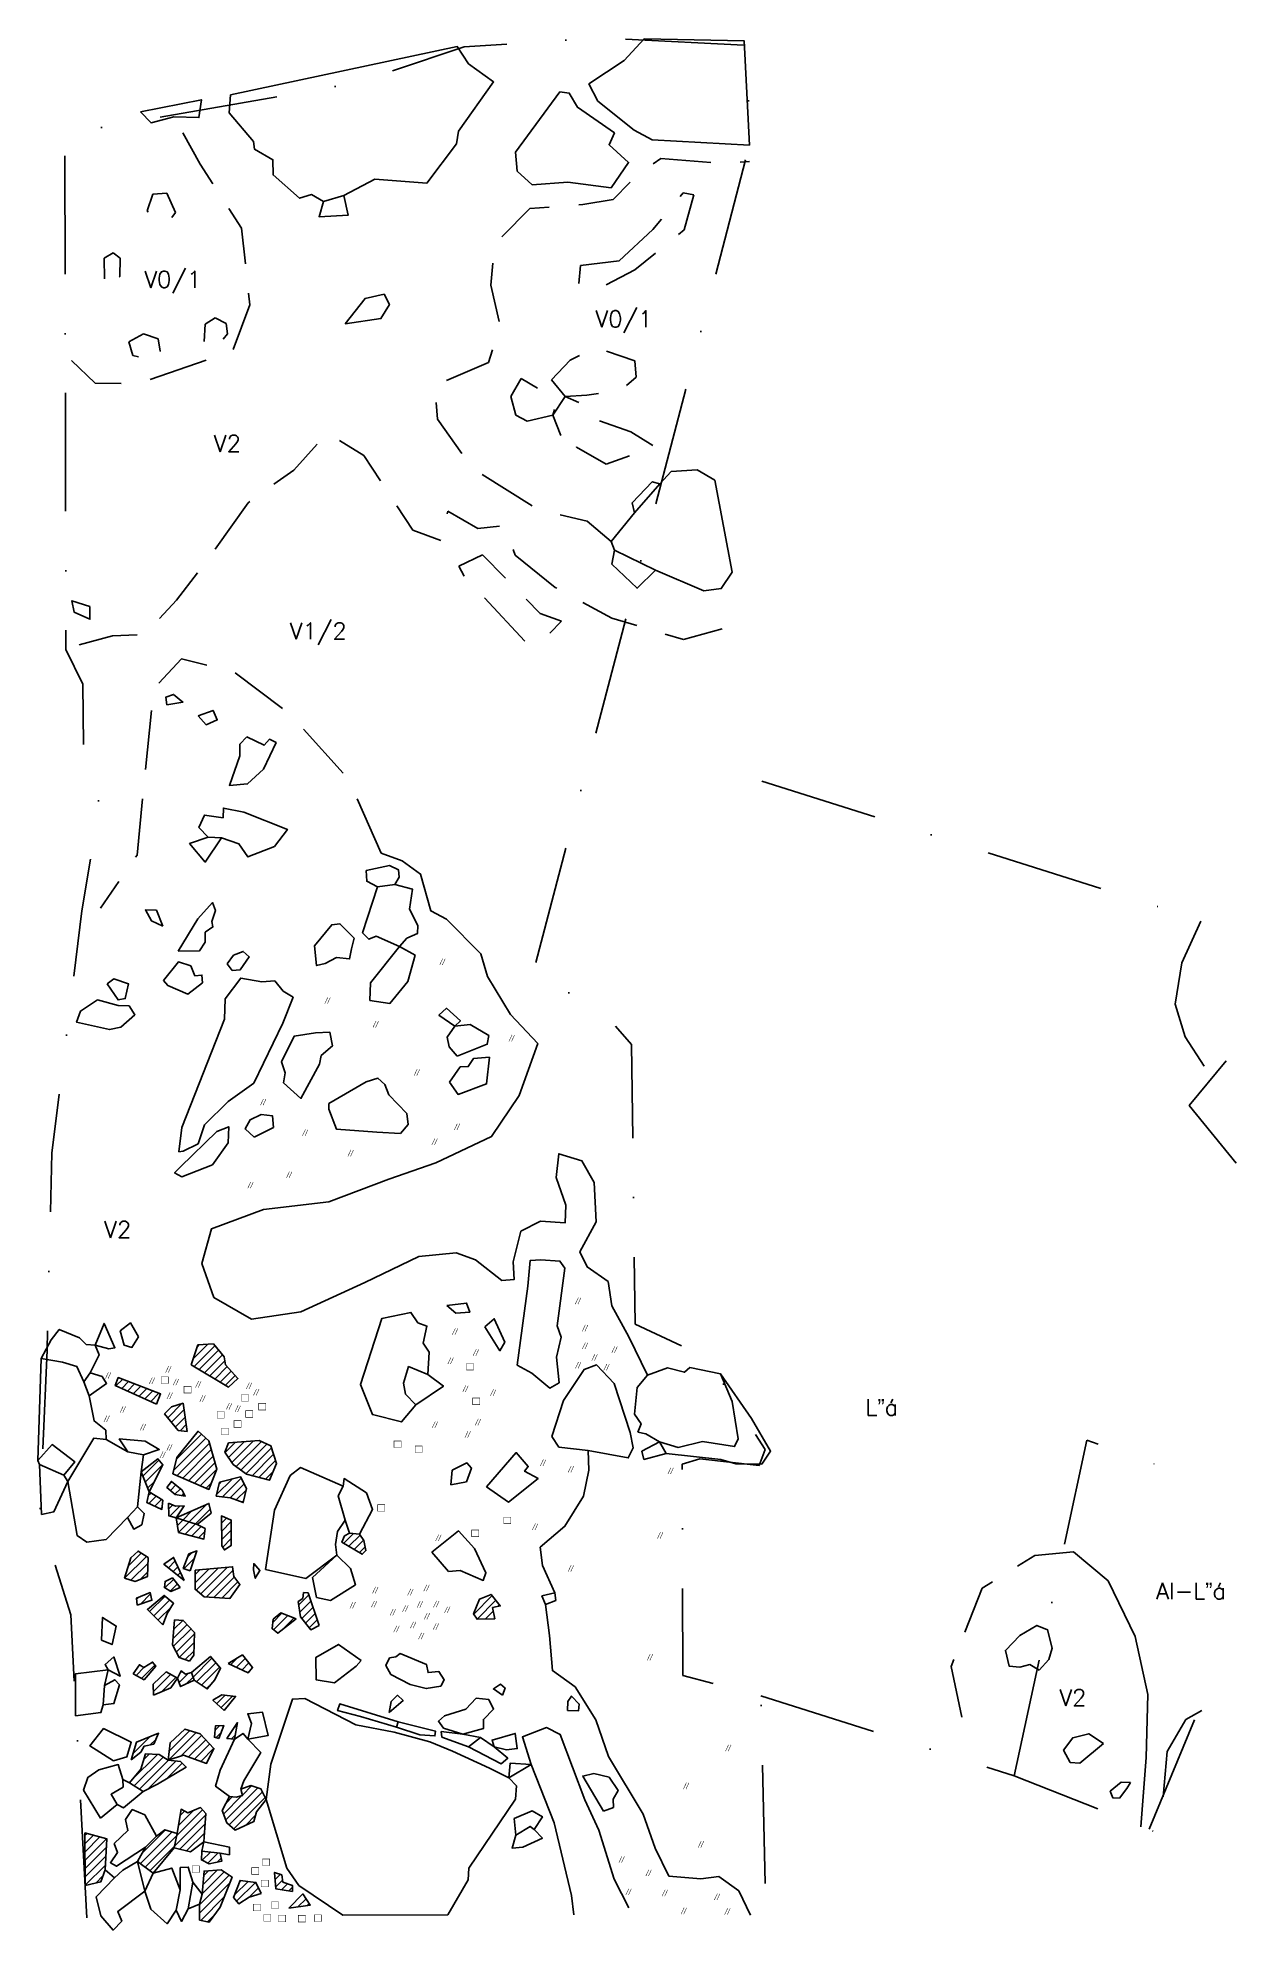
# Model space of a CAD drawing. Header units: metres. Extents: x 384 to 637, y -1903 to -1503.
import ezdxf

# ---------------------------------------------------------------- set-up
doc = ezdxf.new("R2010")
doc.units = ezdxf.units.M
doc.header["$LTSCALE"] = 25
doc.header["$MEASUREMENT"] = 0
doc.linetypes.add('GESTRICHELT', pattern=[0.75, 0.5, -0.25])
doc.linetypes.add('STRICHPUNKTX2', pattern=[2, 1, -0.5, 0, -0.5])
doc.layers.get('0').update_dxf_attribs({"linetype": 'CONTINUOUS'})
for name, color, linetype in [('BEFUND', 1, 'CONTINUOUS'), ('BEFUND_UNSICHER', 1, 'GESTRICHELT'), ('BEFUNDSCHRAFF', 1, 'CONTINUOUS'), ('FEUER', 1, 'CONTINUOUS'), ('GRABUNGSGRENZE', 3, 'STRICHPUNKTX2'), ('STEINE', 4, 'CONTINUOUS')]:
    doc.layers.add(name, color=color, linetype=linetype)
doc.styles.get("Standard").update_dxf_attribs({"font": 'txt.shx'})

# ---------------------------------------------------------------- blocks, each defined once
blk = doc.blocks.new('*X4')
at = {"color": 0}
for p, q in [((416.84, -1782.26), (419.95, -1779.16)), ((417.04, -1783.83), (421.42, -1779.45)), ((417.75, -1779.59), (418.06, -1779.28)), ((418.14, -1784.5), (422.23, -1780.4)), ((419.25, -1785.16), (423.05, -1781.36)), ((420.35, -1785.82), (423.55, -1782.62)), ((400.55, -1787.95), (401.94, -1786.56)), ((401.77, -1788.49), (403.22, -1787.05)), ((421.45, -1786.49), (424.06, -1783.88)), ((422.56, -1787.15), (424.9, -1784.81)), ((423.66, -1787.81), (425.75, -1785.73)), ((402.99, -1789.04), (404.49, -1787.54)), ((404.21, -1789.59), (405.77, -1788.03)), ((405.43, -1790.13), (407.05, -1788.52)), ((406.65, -1790.68), (408.33, -1789.01)), ((407.88, -1791.23), (409.6, -1789.5)), ((409.1, -1791.77), (409.14, -1791.73)), ((411.5, -1794.67), (414.49, -1791.69)), ((412.3, -1795.64), (414.91, -1793.03)), ((413.09, -1796.62), (415.13, -1794.58)), ((412.72, -1805.83), (419.54, -1799.01)), ((413.27, -1803.51), (418.61, -1798.17)), ((414.07, -1797.41), (415.35, -1796.13)), ((413.44, -1806.87), (420.28, -1800.04)), ((414.67, -1807.41), (420.67, -1801.41)), ((415.9, -1807.96), (421.07, -1802.78)), ((423.6, -1802.01), (425.78, -1799.84)), ((424.31, -1803.07), (427.69, -1799.7)), ((425.02, -1804.13), (429.59, -1799.56)), ((425.92, -1805), (431.25, -1799.67)), ((426.94, -1805.75), (432.47, -1800.22)), ((427.95, -1806.5), (433.41, -1801.05)), ((429.31, -1806.92), (433.83, -1802.39)), ((406.24, -1807), (409.61, -1803.63)), ((406.74, -1808.27), (410.44, -1804.57)), ((417.12, -1808.5), (421.47, -1804.15)), ((418.35, -1809.04), (421.87, -1805.52)), ((430.71, -1807.28), (434.26, -1803.74)), ((432.12, -1807.64), (433.76, -1806)), ((407.23, -1809.55), (408.67, -1808.11)), ((407.36, -1811.19), (407.97, -1810.58)), ((412.05, -1810.03), (413.2, -1808.88)), ((413, -1810.85), (414.17, -1809.68)), ((414.5, -1811.12), (414.91, -1810.71)), ((419.58, -1809.58), (420.72, -1808.44)), ((421.77, -1810.92), (425.06, -1807.63)), ((422.38, -1808.54), (422.69, -1808.24)), ((423.05, -1811.41), (427.01, -1807.45)), ((424.64, -1811.59), (427.6, -1808.62)), ((425.94, -1812.05), (428.02, -1809.98)), ((407.51, -1812.8), (409.06, -1811.25)), ((408.73, -1813.35), (410.16, -1811.92)), ((409.95, -1813.9), (410.29, -1813.56)), ((411.69, -1813.93), (412.51, -1813.11)), ((411.93, -1815.46), (414.08, -1813.3)), ((414.64, -1816.28), (416.52, -1814.4)), ((415.99, -1816.7), (419.7, -1812.99)), ((417.34, -1817.11), (420.44, -1814.02)), ((427.23, -1812.53), (427.52, -1812.24)), ((413.25, -1815.9), (413.29, -1815.87)), ((413.29, -1815.87), (413.34, -1815.81)), ((413.51, -1817.41), (414.64, -1816.28)), ((413.78, -1818.91), (415.99, -1816.7)), ((415.18, -1819.28), (417.34, -1817.11)), ((416.58, -1819.65), (418.56, -1817.67)), ((417.97, -1820.02), (419.29, -1818.7)), ((422.84, -1816.92), (423.89, -1815.87)), ((422.87, -1818.65), (424.9, -1816.63)), ((422.91, -1820.39), (424.89, -1818.41)), ((423.08, -1821.99), (424.88, -1820.19)), ((448.64, -1821.18), (450.69, -1819.13)), ((449.75, -1821.83), (452.12, -1819.47)), ((450.86, -1822.49), (452.82, -1820.53)), ((451.97, -1823.15), (453.16, -1821.96)), ((402.33, -1828.59), (406.96, -1823.96)), ((403.15, -1826.01), (405.88, -1823.27)), ((403.69, -1829), (407.32, -1825.37)), ((411.61, -1826.38), (413.05, -1824.94)), ((412.6, -1827.16), (413.61, -1826.15)), ((414.96, -1826.56), (417.09, -1824.44)), ((415.72, -1824.04), (416.54, -1823.22)), ((417.26, -1829.57), (420.21, -1826.62)), ((417.28, -1827.78), (418.26, -1826.8)), ((417.48, -1831.11), (422.16, -1826.44)), ((418.43, -1831.93), (424.11, -1826.26)), ((419.57, -1832.56), (425.27, -1826.87)), ((405.63, -1828.83), (407.25, -1827.21)), ((410.89, -1830.64), (412.7, -1828.83)), ((412.01, -1831.29), (413.49, -1829.81)), ((413.58, -1827.95), (414.17, -1827.36)), ((414.57, -1828.73), (414.73, -1828.56)), ((421.23, -1832.67), (425.53, -1828.37)), ((422.9, -1832.77), (426.3, -1829.37)), ((404.9, -1833.09), (405.38, -1832.61)), ((405.71, -1834.06), (407.85, -1831.91)), ((407.66, -1835.64), (410.93, -1832.36)), ((408.54, -1836.52), (411.89, -1833.17)), ((409.43, -1837.4), (412.32, -1834.52)), ((424.56, -1832.88), (424.66, -1832.78)), ((439.11, -1834.24), (441.26, -1832.08)), ((439.36, -1835.76), (441.71, -1833.41)), ((439.8, -1837.09), (442.15, -1834.73)), ((476.1, -1836.14), (479.98, -1832.26)), ((476.8, -1837.21), (480.76, -1833.25)), ((477.23, -1833.24), (477.55, -1832.93)), ((481.24, -1834.54), (481.54, -1834.23)), ((410.32, -1838.28), (410.6, -1838)), ((412.61, -1841.29), (415.56, -1838.34)), ((412.77, -1839.36), (414.66, -1837.48)), ((412.93, -1837.43), (412.98, -1837.39)), ((433.64, -1837.94), (435.61, -1835.97)), ((433.85, -1839.5), (436.87, -1836.48)), ((435.62, -1839.5), (438.13, -1836.99)), ((440.58, -1838.08), (442.6, -1836.05)), ((441.35, -1839.07), (443.04, -1837.38)), ((478.58, -1837.19), (480.24, -1835.53)), ((480.4, -1837.14), (480.56, -1836.98)), ((412.66, -1843.01), (416.41, -1839.26)), ((413.27, -1844.17), (417.11, -1840.33)), ((413.88, -1845.33), (417.06, -1842.15)), ((405.94, -1849.73), (408.75, -1846.92)), ((415.19, -1845.78), (417, -1843.97)), ((416.83, -1849.45), (420.8, -1845.47)), ((417.58, -1850.47), (421.62, -1846.42)), ((424.73, -1846.85), (426.05, -1845.53)), ((425.93, -1847.42), (427.84, -1845.51)), ((427.13, -1847.99), (428.63, -1846.48)), ((404.8, -1849.11), (406.52, -1847.38)), ((408.42, -1852.55), (412.07, -1848.9)), ((410.2, -1852.54), (413.21, -1849.53)), ((413.87, -1850.64), (415.85, -1848.66)), ((414.01, -1848.73), (414.45, -1848.29)), ((415.36, -1850.92), (416.83, -1849.45)), ((418.64, -1851.18), (422.44, -1847.37)), ((419.7, -1851.88), (420.9, -1850.68)), ((428.33, -1848.55), (429.17, -1847.72)), ((421.79, -1855.09), (423.6, -1853.28)), ((422.71, -1855.94), (425.18, -1853.47)), ((404.18, -1865.64), (407.77, -1862.04)), ((407.8, -1863.78), (408.95, -1862.63)), ((411.66, -1866.99), (417.47, -1861.18)), ((411.79, -1865.1), (416.12, -1860.77)), ((414.3, -1866.12), (418.64, -1861.78)), ((415.87, -1866.32), (419.5, -1862.69)), ((421.46, -1860.73), (422.48, -1859.71)), ((421.7, -1862.26), (422.71, -1861.25)), ((424.96, -1862.53), (425.72, -1861.77)), ((425.38, -1860.34), (426.13, -1859.59)), ((403.84, -1871.27), (409.29, -1865.82)), ((404.42, -1872.47), (410.52, -1866.36)), ((405.5, -1873.15), (411.63, -1867.02)), ((406.38, -1866.96), (407.64, -1865.71)), ((417.16, -1866.79), (420.35, -1863.6)), ((418.46, -1867.27), (421.21, -1864.51)), ((407.25, -1873.17), (413.21, -1867.21)), ((411.16, -1871.03), (414.53, -1867.66)), ((423.24, -1878.4), (427.13, -1874.5)), ((423.74, -1879.66), (430.52, -1872.88)), ((423.8, -1876.07), (425.12, -1874.74)), ((424.46, -1880.7), (431.46, -1873.71)), ((425.41, -1881.53), (432.05, -1874.89)), ((427.25, -1874.38), (429.19, -1872.44)), ((412.91, -1885.18), (419.52, -1878.57)), ((413.35, -1882.98), (418.83, -1877.5)), ((413.72, -1880.84), (416.89, -1877.67)), ((414.08, -1878.72), (415.02, -1877.78)), ((427.94, -1880.77), (430.03, -1878.67)), ((394, -1882.88), (394.4, -1882.49)), ((394.01, -1884.64), (395.78, -1882.87)), ((405.7, -1888.86), (412.39, -1882.17)), ((406.02, -1886.77), (411.02, -1881.77)), ((406.7, -1889.63), (413.35, -1882.98)), ((414.03, -1885.84), (419.36, -1880.5)), ((415.44, -1886.19), (419.22, -1882.41)), ((394.03, -1886.39), (397.17, -1883.25)), ((394.04, -1888.15), (398.56, -1883.62)), ((394.05, -1889.91), (398.53, -1885.43)), ((407.71, -1890.39), (412.91, -1885.18)), ((418.64, -1886.53), (418.89, -1886.27)), ((418.77, -1888.16), (420.48, -1886.46)), ((419.95, -1888.75), (422.07, -1886.64)), ((394.06, -1891.66), (398.41, -1887.31)), ((394.07, -1893.42), (398.3, -1889.19)), ((418.72, -1895.29), (423.4, -1890.61)), ((418.9, -1893.34), (422.02, -1890.22)), ((419.08, -1891.39), (420.08, -1890.39)), ((421.91, -1888.56), (422.75, -1887.72)), ((396.28, -1892.98), (397.8, -1891.45)), ((418.21, -1897.56), (424.46, -1891.32)), ((418.22, -1899.33), (424.58, -1892.96)), ((425.61, -1895.47), (428.44, -1892.64)), ((426.03, -1896.81), (430.02, -1892.83)), ((426.68, -1892.63), (426.86, -1892.45)), ((428.68, -1895.94), (430.64, -1893.98)), ((434.14, -1892.24), (435.24, -1891.14)), ((434.27, -1893.88), (435.75, -1892.4)), ((435.52, -1894.4), (436.79, -1893.12)), ((437.05, -1894.64), (437.8, -1893.88)), ((418.45, -1900.86), (423.42, -1895.89)), ((438.95, -1898.04), (440.69, -1896.3)), ((441.03, -1897.73), (441.39, -1897.36)), ((419.89, -1901.19), (421.3, -1899.78))]:
    blk.add_line(p, q, dxfattribs=at)
blk = doc.blocks.new('RL')
at = {"layer": 'FEUER', "const_width": 0.1}
blk.add_lwpolyline([(0, -1.4), (0, 0), (1.5, 0), (1.5, -1.4), (0, -1.4)], dxfattribs=at)
blk = doc.blocks.new('HK')
at = {"layer": 'FEUER', "const_width": 0.1}
for points in [[(-0.66, -1.37), (0, 0)], [(0.52, -0.03), (-0.1, -1.37)]]:
    blk.add_lwpolyline(points, dxfattribs=at)

msp = doc.modelspace()

# ---------------------------------------------------------------- linework, layer by layer
at = {"layer": 'BEFUND'}
for points in [[(512.8, -1785.7), (508.87, -1777.61), (505.24, -1771), (504.51, -1765.91), (500.03, -1762.82), (498.54, -1759.61), (501.99, -1753.29), (501.56, -1745), (498.96, -1740.42), (494.07, -1738.91), (493.52, -1743.95), (495.52, -1749.75), (495.42, -1753.46), (490.23, -1753.12), (486.06, -1755.26), (484.45, -1761.73), (484.61, -1765.5), (482.01, -1765.66), (476.45, -1761.29), (472.38, -1759.83), (464.54, -1760.61), (453.1, -1766.13), (439.57, -1772.32), (429.19, -1773.82), (421.19, -1769.26), (418.67, -1762.08), (420.69, -1754.75), (431.73, -1750.7), (445.52, -1749.09), (458.14, -1744.28), (468.11, -1740.8), (479.86, -1735.27), (485.69, -1726.61), (489.64, -1715.6), (483.87, -1709.5), (479.02, -1701.42), (477.63, -1696.69), (470.34, -1689.32), (467.07, -1687.6), (464.87, -1679.82), (460.99, -1676.98), (456.56, -1675.36)], [(630.4, -1720.38), (626.32, -1714.23), (624.27, -1707.31), (625.62, -1698.55), (629.67, -1689.73)], [(516.76, -1802.23), (528.27, -1803.48), (531.43, -1804.44), (536.92, -1804.48), (538.8, -1801.73), (534.76, -1794.81), (528.23, -1785.41)], [(493.2, -1831.66), (490.6, -1825.86), (490.13, -1822.05), (495.36, -1817.6), (499.32, -1811.23), (500.43, -1805.73), (500.26, -1801.56)], [(617.02, -1881.07), (618.11, -1866.46), (618.48, -1853.12), (615.81, -1840.91), (610.08, -1829.16), (602.79, -1823.02)], [(534.54, -1899.78), (532.08, -1894.65), (527.85, -1891.6), (524.04, -1892.12), (517.31, -1891.52), (514.45, -1885.62), (511.89, -1878.4), (504.58, -1866.25), (501.87, -1858.47), (497.52, -1851.55), (492.73, -1848.1), (492.1, -1840.67), (491.28, -1834.16)], [(621.74, -1874.75), (622.53, -1865.17), (626.49, -1858.45), (629.84, -1856.5)]]:
    msp.add_lwpolyline(points, dxfattribs=at)
at = {"layer": 'BEFUND_UNSICHER', "flags": 128}
for points in [[(391.12, -1571.3), (396.12, -1576.12), (405.38, -1576.15), (425.17, -1569.29), (428.81, -1559.55), (427.05, -1543.37), (418.36, -1529.85), (412.79, -1519.83)], [(505.13, -1609.53), (500.08, -1605.26), (489.64, -1602.79), (475.88, -1594.17), (468.42, -1583.7), (467.9, -1576.57), (479.24, -1571.76), (481.66, -1563.81), (479.71, -1555.42), (480.5, -1546.71), (487.92, -1539.21), (499.17, -1538.37), (505.58, -1537.29), (510.56, -1532.19), (515.64, -1528.66), (528.01, -1529.6), (534.33, -1529.28)], [(407.13, -1539.7), (408.3, -1536.18), (411.3, -1535.92), (413.09, -1540.04), (412.13, -1541.32), (408.92, -1542.04), (407.13, -1539.7)], [(506.83, -1550.22), (513.94, -1543.63), (520.34, -1535.88), (522.58, -1536.28), (520.56, -1543.72), (510.14, -1552.14), (503.33, -1555.72), (498.24, -1555.33), (498.64, -1551.25), (506.83, -1550.22)], [(398.1, -1554.07), (398.04, -1549.65), (399.97, -1548.57), (401.4, -1549.69), (401.36, -1553.56), (399.68, -1554.83), (398.1, -1554.07)], [(419.16, -1567.31), (419.35, -1563.65), (421.49, -1562.27), (423.83, -1563.49), (424.09, -1565.67), (422.62, -1567.61), (419.16, -1567.31)], [(404.1, -1570.25), (403.27, -1567.35), (406.33, -1565.66), (409.43, -1566.72), (409.85, -1569.32), (409.34, -1571.46), (404.1, -1570.25)], [(495.44, -1578.9), (492.53, -1575.4), (496.44, -1571.21), (501.83, -1568.55), (510.14, -1571.39), (510.4, -1574.85), (507.4, -1577.45), (500.02, -1578.64), (495.44, -1578.9)], [(484.96, -1582.85), (483.94, -1578.93), (486.12, -1575.11), (491.72, -1578.45), (493.41, -1580.69), (492.8, -1582.88), (487.36, -1584.11), (484.96, -1582.85)], [(494.49, -1587.15), (492.8, -1582.88), (495.44, -1578.9), (500.38, -1581.08), (501.61, -1583.67), (509.25, -1586.36), (514.4, -1589.55), (509.82, -1591.14), (504.08, -1593.19), (497.81, -1589.59), (494.49, -1587.15)], [(392.78, -1631.36), (399.8, -1629.46), (406.57, -1629.24), (413.32, -1621.95), (420.68, -1612.31), (428.45, -1601.35), (438.1, -1594.46), (445.16, -1586.6), (452.91, -1591.37), (463.23, -1607.18), (469.5, -1609.5), (470.6, -1603.14), (476.97, -1606.79), (482.32, -1606.22), (484.88, -1612.42), (493.29, -1619.23), (505.27, -1625.72), (520.4, -1630.26), (531.39, -1627.24)], [(472.97, -1614.79), (477.95, -1612.34), (490.15, -1624.73), (494.63, -1626.35), (490.57, -1630.64), (487.26, -1631), (474.09, -1616.88), (472.97, -1614.79)], [(456.56, -1675.36), (449.6, -1659.74), (437.1, -1645.82), (425.52, -1637.14), (414.37, -1634.37), (408.48, -1640.64), (404.99, -1675.83), (397.28, -1687.04)], [(602.79, -1823.02), (594.59, -1823.8), (583.51, -1830.7), (576.93, -1847.2), (580.22, -1862.72)]]:
    msp.add_lwpolyline(points, dxfattribs=at)
at = {"layer": 'GRABUNGSGRENZE', "flags": 128}
for points in [[(394.39, -1900.35), (390.99, -1836.32), (384.48, -1815.71), (385.98, -1780.43), (387.01, -1738.79), (393.36, -1687.56), (397.08, -1664.9), (393.7, -1657.53), (393.56, -1639.71), (389.98, -1632.34), (389.74, -1523.4), (451.36, -1512.62), (474.1, -1505.03), (503.37, -1503.14), (533.91, -1504.7), (534.37, -1525.67), (488.18, -1702.57), (501.17, -1706.36), (509.44, -1715.81), (510.18, -1774.91), (525.22, -1781.9), (537.63, -1801.37), (536.36, -1804.74), (523.84, -1803.39), (520.12, -1804.47), (520.27, -1849.16), (536.73, -1853.4), (537.8, -1899.47)], [(590.27, -1870.34), (605.59, -1799.39), (629.63, -1807.89)], [(536.73, -1853.4), (590.27, -1870.34), (618.75, -1881.63), (630.47, -1886.89)]]:
    msp.add_lwpolyline(points, dxfattribs=at)
at = {"layer": 'GRABUNGSGRENZE'}
for points in [[(536.96, -1660.16), (630.34, -1689.78)], [(634.98, -1719.25), (627.22, -1728.73), (637.12, -1740.88)], [(618.75, -1881.63), (629.48, -1855.69)]]:
    msp.add_lwpolyline(points, dxfattribs=at)
at = {"layer": 'STEINE'}
for points in [[(424.74, -1515.17), (424.45, -1518.99), (429.6, -1525.04), (429.81, -1526.67), (433.68, -1528.9), (433.74, -1532.1), (439.3, -1537.03), (441.84, -1536.26), (444.39, -1537.73), (448.67, -1536.45), (455.22, -1532.97), (466.22, -1533.81), (472.47, -1525.55), (472.87, -1522.85), (480.28, -1512.45), (474.97, -1508.6), (472.62, -1504.99), (424.74, -1515.17)], [(534.37, -1525.82), (513.8, -1524.65), (509.98, -1522.62), (502.28, -1516.48), (500.44, -1512.87), (507.86, -1507.91), (512.07, -1503.32), (533.25, -1503.78), (534.37, -1525.82)], [(494.28, -1514.56), (484.89, -1527.31), (485.26, -1531.28), (488.47, -1534.17), (496, -1533.65), (505.12, -1534.85), (508.82, -1529.44), (504.69, -1525.74), (505.8, -1523.24), (498, -1517.81), (496.27, -1514.81), (494.28, -1514.56)], [(405.71, -1518.78), (407.96, -1521.12), (412.79, -1519.83), (418.08, -1519.97), (418.59, -1516.2), (405.71, -1518.78)], [(444.39, -1537.73), (443.43, -1540.94), (449.59, -1540.57), (448.67, -1536.45)], [(448.98, -1563.53), (453.14, -1558.18), (457.16, -1557.3), (458.29, -1559.49), (456.51, -1562.45), (448.98, -1563.53)], [(530.65, -1615.99), (528.37, -1619.5), (524.7, -1619.97), (514.46, -1615.62), (505.8, -1611.41), (505.13, -1609.53), (510.06, -1603.51), (515.44, -1597.34), (517.82, -1594.74), (523.32, -1594.42), (526.99, -1596.6), (530.65, -1615.99)], [(510.06, -1603.51), (510.06, -1603.51), (509.59, -1601.37), (513.81, -1596.93), (515.44, -1597.34)], [(514.46, -1615.62), (510.6, -1619.44), (505.29, -1614.31), (505.8, -1611.41)], [(395, -1623.26), (395.06, -1625.96), (391.74, -1624.49), (391.23, -1622.05), (395, -1623.26)], [(411.29, -1644.05), (411.08, -1642.42), (412.71, -1641.86), (414.69, -1643.48), (411.29, -1644.05)], [(417.91, -1646.37), (421.06, -1645.25), (421.93, -1647.23), (419.59, -1648.25), (417.91, -1646.37)], [(428.15, -1650.78), (426.73, -1652.36), (426.73, -1654.86), (424.51, -1661.07), (428.33, -1660.76), (431.73, -1657.64), (434.36, -1652.04), (432.94, -1651.33), (431.82, -1652.61), (428.15, -1650.78)], [(420.05, -1671.98), (418.06, -1669.99), (419.23, -1667.35), (423.15, -1667.9), (423.25, -1665.86), (427.52, -1666.72), (436.75, -1670.36), (434.01, -1673.98), (428.36, -1676.18), (426.52, -1673.44), (422.85, -1672.12), (420.05, -1671.98)], [(422.85, -1672.12), (419.4, -1677.27), (416.08, -1673.36), (420.05, -1671.98)], [(455.81, -1682.48), (453.52, -1681.32), (453.41, -1679.08), (458.3, -1678), (460.18, -1678.91), (460.34, -1680.49), (459.43, -1682.02)], [(460.42, -1695.1), (455.48, -1692.92), (453.95, -1693.59), (452.63, -1692.21), (455.81, -1682.48), (459.43, -1682.02), (463.14, -1682.98), (462.54, -1687.2), (464.28, -1690.66), (464.23, -1692.34), (462, -1693.36), (460.42, -1695.1)], [(413.69, -1696.12), (417.8, -1689.29), (420.9, -1685.82), (421.56, -1687.5), (420.8, -1689.84), (421.01, -1690.96), (419.38, -1692.09), (419.39, -1694.17), (418.22, -1696.01), (413.69, -1696.12)], [(410.47, -1690.83), (408.03, -1689.67), (406.75, -1687.38), (409.09, -1687.42), (410.47, -1690.83)], [(450.85, -1693.34), (447.84, -1690.29), (446.11, -1690.5), (442.5, -1694.94), (442.92, -1699.16), (444.75, -1698.7), (447.14, -1697.42), (449.89, -1697.72), (450.29, -1695.58), (450.85, -1693.34)], [(460.42, -1695.1), (454.28, -1702.8), (454.19, -1706.52), (458.41, -1707.12), (462.17, -1702.53), (463.73, -1696.92), (460.42, -1695.1)], [(410.6, -1702.29), (413.75, -1698.36), (416.35, -1699.22), (417.22, -1701.3), (418.69, -1701.15), (418.8, -1702.78), (415.7, -1705.18), (411.47, -1703.35), (410.6, -1702.29)], [(424.03, -1698.74), (425.1, -1700.17), (426.78, -1700.01), (428.71, -1697.31), (427.44, -1696.14), (425.4, -1696.91), (424.03, -1698.74)], [(398.69, -1702.97), (400.06, -1701.95), (403.22, -1703.02), (402.51, -1706.12), (400.99, -1706.38), (398.69, -1702.97)], [(413.84, -1738.47), (414.49, -1733.33), (423.5, -1710.45), (423.64, -1706.18), (426.89, -1701.79), (431.37, -1702.55), (434.07, -1702.34), (435.86, -1704.57), (437.95, -1705.84), (435.77, -1711.34), (429.64, -1723.98), (424.25, -1727.86), (419.27, -1732.76), (417.91, -1736.78), (414.75, -1738.37), (413.84, -1738.47)], [(396.66, -1706.39), (393.05, -1708.74), (392.24, -1711.13), (399.17, -1712.65), (401.56, -1712.18), (404.56, -1709.53), (403.33, -1707.65), (400.99, -1707.6), (396.66, -1706.39)], [(472.12, -1711.97), (468.75, -1709.59), (470.33, -1708.16), (473.29, -1710.8), (472.12, -1711.97)], [(435.95, -1723.92), (436.25, -1721.78), (435.53, -1719.49), (438.17, -1714.09), (442.7, -1713.36), (445.7, -1713.2), (446.27, -1716.1), (443.88, -1718.15), (443.53, -1719.98), (439.62, -1727.22), (435.95, -1723.92)], [(472.59, -1718.29), (478.95, -1715.78), (479.3, -1713.94), (475.32, -1711.56), (472.12, -1711.97), (470.49, -1714.27), (470.9, -1716.3), (472.59, -1718.29)], [(471.02, -1723.74), (473.26, -1720.52), (474.94, -1720.47), (476.05, -1718.79), (479.41, -1718.52), (478.81, -1724.13), (472.81, -1726.38), (471.02, -1723.74)], [(445.53, -1728.27), (453.36, -1723.72), (455.85, -1722.9), (457.33, -1724.28), (458.2, -1726.46), (461.98, -1730.43), (462.24, -1732.72), (460.61, -1734.65), (455.62, -1734.36), (447.12, -1733.67), (445.48, -1729.49), (445.53, -1728.27)], [(429.76, -1735.43), (427.83, -1733.66), (428.89, -1731.72), (431.18, -1730.6), (433.62, -1730.9), (433.78, -1733.34), (429.76, -1735.43)], [(414.2, -1741.63), (412.93, -1742.9), (414.46, -1743.77), (420.92, -1741.26), (424.22, -1736.62), (424.36, -1733.21), (421.87, -1734.23), (414.2, -1741.63)], [(485.31, -1783.57), (487.51, -1766.87), (488.01, -1761.47), (490.3, -1761.31), (494.32, -1761.56), (495.34, -1763.08), (493.69, -1775.25), (494.56, -1777.64), (493.6, -1781.87), (494.12, -1787.27), (492.14, -1788.39), (488.37, -1785.29), (485.31, -1783.57)], [(470.42, -1770.93), (474.59, -1770.46), (475.26, -1772.39), (472.35, -1772.55), (470.42, -1770.93)], [(396.16, -1779.34), (398.03, -1774.75), (400.34, -1779.89), (399.07, -1780.1), (396.16, -1779.34)], [(405.27, -1777.59), (403.9, -1779.83), (402.27, -1779.33), (401.45, -1776.32), (403.58, -1774.64), (405.27, -1777.59)], [(463.9, -1791.92), (460.85, -1795.54), (454.69, -1794.02), (452.18, -1787.67), (456.68, -1773.71), (462.83, -1772.42), (464.32, -1774.61), (466.2, -1775.32), (465.39, -1778.93), (466.67, -1780.81), (466.38, -1785.55)], [(478.42, -1775.44), (480.45, -1773.76), (482.65, -1778.74), (481.64, -1780.52), (478.42, -1775.44)], [(384.76, -1782.17), (386.89, -1778.19), (388.57, -1776), (392.85, -1777.77), (394.28, -1779.19), (396.16, -1779.34), (396.98, -1781.37), (395.11, -1785.2), (393.79, -1787.08)], [(416.43, -1783.47), (417.85, -1779.29), (421.11, -1779.08), (423.4, -1781.77), (423.71, -1783.5), (426.31, -1786.35), (424.28, -1788.19), (416.43, -1783.47)], [(384.76, -1782.17), (384.05, -1803.7)], [(398.5, -1799.24), (398.39, -1797.31), (395.94, -1795.33), (395.22, -1791.81), (394.86, -1790.03), (393.79, -1787.08), (392.3, -1783.88), (389.25, -1782.92), (384.76, -1782.17)], [(395.11, -1785.2), (397.6, -1785.95), (398.57, -1787.43), (394.86, -1790.03)], [(409.12, -1791.78), (400.41, -1787.88), (401.01, -1786.2), (409.98, -1789.64), (409.12, -1791.78)], [(463.9, -1791.92), (461.7, -1789.68), (461.29, -1787.39), (462.35, -1783.88), (466.38, -1785.55), (469.69, -1787.98), (463.9, -1791.92)], [(492.62, -1798.62), (495.05, -1791.03), (499.41, -1784.51), (502.01, -1783.53), (505.78, -1787.44), (509.16, -1797.82), (509.78, -1801.03), (508.72, -1803.17), (500.26, -1801.56), (494.1, -1800.86), (492.62, -1798.62)], [(510.79, -1797.72), (511.45, -1795.93), (510.07, -1793.9), (510.62, -1788.3), (512.8, -1785.7), (517.02, -1784.16), (520.59, -1785.07), (521.71, -1784.05), (528.23, -1785.41), (530.68, -1791.26), (531.92, -1799.1), (531.21, -1800.78), (524.39, -1799.72), (519.25, -1800.96), (515.33, -1799.74), (512.47, -1798.07), (510.79, -1797.72)], [(413.71, -1797.37), (410.8, -1793.82), (412.28, -1792.34), (414.72, -1791.62), (415.55, -1797.57), (413.71, -1797.37)], [(390.37, -1808.17), (392.38, -1819.56), (394.37, -1820.99), (398.44, -1820.37), (403.01, -1815.72), (405.1, -1813.48), (405.89, -1806.1), (406.39, -1802.48), (403.08, -1801.88), (398.5, -1799.24), (395.85, -1798.99), (390.37, -1808.17)], [(412.56, -1806.49), (413.37, -1803.08), (417.89, -1797.52), (420.13, -1799.55), (421.88, -1805.55), (420.16, -1809.83), (412.56, -1806.49)], [(389.55, -1806.79), (391.89, -1803.99), (387.1, -1800.33), (384.05, -1803.7), (384.41, -1804.57)], [(403.08, -1801.88), (401.25, -1799.13), (406.69, -1799.63), (409.7, -1801.35), (406.39, -1802.48)], [(424.31, -1799.95), (423.55, -1801.93), (425.29, -1804.53), (428.09, -1806.61), (432.98, -1807.87), (434.45, -1804.35), (433.27, -1800.59), (430.82, -1799.47), (424.31, -1799.95)], [(478.8, -1809.29), (485.1, -1802.05), (487.6, -1805), (486.83, -1805.97), (489.69, -1807.49), (483.44, -1812.49), (478.8, -1809.29)], [(515.33, -1799.74), (511.57, -1801.74), (512.03, -1803.47), (516.76, -1802.23), (515.33, -1799.74)], [(384.84, -1815.15), (387.43, -1814.54), (390.37, -1808.17), (389.55, -1806.79), (384.41, -1804.57), (384.84, -1815.15)], [(405.89, -1806.1), (409.4, -1803.39), (410.47, -1804.61), (407.53, -1810.32), (405.89, -1806.1)], [(432.16, -1826.71), (434.01, -1814.23), (437.3, -1806.89), (439.54, -1805.21), (448.56, -1809.11), (447.44, -1811.14), (448.98, -1816.33), (447.31, -1818.68), (446.91, -1821.48), (447.17, -1823.72), (440.66, -1828.62), (432.16, -1826.71)], [(471.26, -1808.85), (471.56, -1805.75), (474.66, -1804.21), (475.63, -1805.33), (474.57, -1808.18), (471.26, -1808.85)], [(407.53, -1810.32), (407.08, -1812.61), (410.24, -1814.03), (410.44, -1812.09), (407.53, -1810.32)], [(414.56, -1810), (415.17, -1811.22), (413.08, -1810.92), (411.3, -1809.39), (412.26, -1808.12), (414.56, -1810)], [(421.69, -1811.25), (422.44, -1808.3), (426.87, -1807.17), (428.1, -1809.61), (427.44, -1812.61), (424.74, -1811.6), (421.69, -1811.25)], [(448.56, -1809.11), (448.71, -1807.53), (453.45, -1810.57), (454.73, -1814.03), (451.99, -1819.28), (449.85, -1819.03), (448.98, -1816.33)], [(403.01, -1815.72), (404.29, -1818.21), (406.02, -1817.29), (406.52, -1814.9), (405.1, -1813.48)], [(411.66, -1812.75), (411.72, -1815.4), (413.25, -1815.85), (414.92, -1813.25), (413.09, -1813.36), (411.66, -1812.75)], [(413.25, -1815.85), (420.16, -1812.78), (420.62, -1814.82), (417.68, -1817.22), (413.25, -1815.85)], [(413.25, -1815.85), (413.76, -1818.91), (419.11, -1820.32), (419.36, -1818.08), (417.68, -1817.22)], [(422.93, -1821.74), (422.82, -1815.42), (424.9, -1816.29), (424.87, -1821.68), (423.44, -1822.6), (422.93, -1821.74)], [(449.85, -1819.03), (448.79, -1819.64), (448.28, -1820.97), (452.56, -1823.5), (453.32, -1822.74), (452.86, -1820.6), (451.99, -1819.28)], [(467.22, -1823.06), (472.86, -1818.57), (476.23, -1822.33), (478.69, -1827.47), (478.13, -1829.05), (473.24, -1826.97), (470.8, -1827.13), (467.22, -1823.06)], [(402.33, -1828.6), (404.57, -1829.26), (407.22, -1828.19), (407.36, -1824.21), (405.22, -1822.85), (403.69, -1824.27), (402.33, -1828.6)], [(416.22, -1827), (414.75, -1826.49), (415.96, -1823.43), (417.64, -1822.82), (416.22, -1827)], [(414.96, -1829.03), (410.67, -1825.63), (412.7, -1824.2), (414.96, -1829.03)], [(417.29, -1826.89), (417.25, -1830.91), (419.14, -1832.54), (424.59, -1832.88), (426.72, -1829.92), (425.44, -1828.25), (425.18, -1826.16), (417.29, -1826.89)], [(429.61, -1826.81), (429.97, -1828.59), (430.94, -1826.96), (429.66, -1825.49), (429.61, -1826.81)], [(442.04, -1828.41), (442.91, -1832.64), (445.86, -1833.29), (451.1, -1829.97), (450.08, -1826.51), (447.17, -1823.72), (442.04, -1828.41)], [(414.09, -1830.56), (412.16, -1831.38), (410.78, -1830.57), (410.93, -1829.25), (412.46, -1828.53), (414.09, -1830.56)], [(404.99, -1834.3), (404.88, -1832.82), (407.78, -1831.6), (408.14, -1833.22), (404.99, -1834.3)], [(410.45, -1838.41), (407.18, -1835.16), (410.74, -1832.2), (412.73, -1833.88), (411.36, -1836.02), (410.45, -1838.41)], [(443.43, -1838.54), (441.13, -1831.67), (440.16, -1831.63), (440.01, -1832.85), (438.99, -1833.51), (439.51, -1836.72), (441.7, -1839.51), (443.43, -1838.54)], [(480.59, -1837.13), (476.82, -1837.25), (476.06, -1836.08), (477.32, -1833.02), (479.77, -1832), (481.71, -1834.43), (480.08, -1834.79), (480.59, -1837.13)], [(493.41, -1833.29), (491.28, -1834.16), (490.51, -1832.33), (493.2, -1831.66), (493.41, -1833.29)], [(397.52, -1841.7), (397.72, -1836.86), (400.62, -1838.69), (399.71, -1842.61), (397.52, -1841.7)], [(416.06, -1846.09), (413.87, -1845.33), (412.49, -1842.68), (412.94, -1837.39), (414.77, -1837.49), (417.12, -1840.03), (416.98, -1844.86), (416.06, -1846.09)], [(438.59, -1837.18), (435.33, -1835.86), (433.71, -1837.24), (433.51, -1839.23), (434.73, -1840.19), (438.59, -1837.18)], [(595.51, -1848.03), (593.58, -1846.81), (591.44, -1847.37), (589.15, -1847.13), (588.38, -1843.82), (591.42, -1840.66), (595.03, -1838.56), (597.28, -1839.47), (598.3, -1843.34), (597.59, -1845.73), (595.51, -1848.03)], [(452.36, -1845.95), (447.57, -1842.55), (442.79, -1845.31), (442.85, -1850.05), (446.72, -1850.7), (451.24, -1847.18), (452.36, -1845.95)], [(398.91, -1847.96), (398.25, -1846.84), (400.08, -1845.2), (401.46, -1849.27), (398.91, -1847.96)], [(404.16, -1848.76), (405.48, -1846.87), (406.44, -1847.43), (408.27, -1846.31), (408.94, -1847.17), (406.5, -1850.03), (404.16, -1848.76)], [(417.04, -1850.1), (419.84, -1851.98), (421.42, -1850.04), (422.63, -1847.6), (420.49, -1845.11), (416.53, -1848.48)], [(424.26, -1846.63), (427.26, -1844.79), (429.4, -1847.43), (428.44, -1848.6), (424.26, -1846.63)], [(458.31, -1845.38), (457.55, -1847.01), (458.58, -1848.89), (462.65, -1851.02), (466.07, -1851.88), (469.12, -1851.36), (469.88, -1850.04), (468.76, -1848.31), (466.47, -1848.52), (466.1, -1846.79), (460.6, -1844.51), (459.64, -1845.17), (458.31, -1845.38)], [(392.01, -1857.64), (397.35, -1856.97), (397.86, -1855.34), (398.1, -1851.22), (398.91, -1847.96), (391.99, -1848.79), (392.01, -1857.64)], [(397.86, -1855.34), (400.1, -1855.08), (401.26, -1851.11), (400.34, -1850.04), (398.1, -1851.22)], [(408.44, -1853.28), (408.39, -1850.99), (411.13, -1848.39), (413.52, -1849.71), (412.1, -1851.74), (408.44, -1853.28)], [(413.52, -1849.71), (414.19, -1851.49), (417.04, -1850.1), (416.53, -1848.48), (415.2, -1848.84), (414.29, -1848.18), (413.52, -1849.71)], [(482.21, -1853.32), (480.27, -1851.95), (481.74, -1850.98), (482.71, -1851.79), (482.21, -1853.32)], [(423.37, -1856.56), (421.02, -1854.37), (422.9, -1853.2), (425.8, -1853.55), (423.37, -1856.56)], [(470.65, -1899.72), (448.46, -1899.77), (439.18, -1893.53), (436.62, -1889.87), (432.26, -1875.32), (433.22, -1867.89), (437.82, -1854.13), (440.46, -1854.02), (451.22, -1859.55), (459.32, -1861.11), (466.8, -1863.18), (471.59, -1865.15), (479.44, -1868.7), (483.52, -1870.78), (485.15, -1872.45), (484.95, -1875.25), (475.06, -1889.84), (474.91, -1892.28), (470.65, -1899.72)], [(458.24, -1856.94), (458.69, -1854.64), (460.01, -1853.32), (461.18, -1854.44), (458.24, -1856.94)], [(473.82, -1861.53), (469.75, -1860.27), (468.63, -1858.8), (469.95, -1857.62), (474.42, -1856.24), (476.61, -1853.94), (479.26, -1854.19), (480.28, -1856.23), (478.14, -1858.42), (478.2, -1860.3), (473.82, -1861.53)], [(495.91, -1856.55), (498.25, -1856.59), (498.4, -1855.17), (496.77, -1853.49), (495.95, -1854.61), (495.91, -1856.55)], [(428.42, -1862.55), (429.17, -1859.24), (428.36, -1857.21), (431.51, -1856.89), (432.69, -1861.78), (428.42, -1862.55)], [(460.12, -1858.92), (447.8, -1855.13), (447.34, -1856.55), (452.18, -1857.82), (459.77, -1860.04)], [(460.12, -1858.92), (459.77, -1860.04), (464.71, -1861.66), (467.92, -1861.9), (468.02, -1860.89), (460.12, -1858.92)], [(400.02, -1867.15), (402.82, -1866.32), (403.78, -1863.22), (397.92, -1860.33), (395.03, -1864), (400.02, -1867.15)], [(403.79, -1866.93), (404.9, -1863.21), (409.53, -1861.32), (408.52, -1863.61), (406.48, -1864.08), (405.77, -1865.3), (403.79, -1866.93)], [(411.58, -1867.02), (411.98, -1863.35), (415.08, -1860.44), (418.34, -1861.45), (421.24, -1864.55), (419.67, -1867.71), (414.83, -1865.94), (411.58, -1867.02)], [(422.26, -1862.41), (423.32, -1859.66), (421.54, -1859.77), (421.34, -1862.16), (422.26, -1862.41)], [(426.91, -1873.14), (427.27, -1874.47), (425.9, -1874.83), (424.53, -1874.68), (421.57, -1872.54), (422.58, -1869.13), (425.57, -1862.61), (427.4, -1861.38), (428.42, -1862.55), (431.12, -1865.4), (427.57, -1871.36), (426.91, -1873.14)], [(425.57, -1862.61), (423.99, -1862.41), (426.22, -1859.09), (425.57, -1862.61)], [(475, -1864.18), (477.54, -1862.24), (473.82, -1861.53), (469.24, -1860.98), (469.4, -1862.15), (475, -1864.18)], [(475, -1864.18), (481.93, -1867.78), (483.3, -1866.6), (480.4, -1864.22), (477.54, -1862.24)], [(480.4, -1864.22), (479.99, -1862.79), (484.87, -1861.36), (485.29, -1864.56), (483.05, -1864.82), (480.4, -1864.22)], [(497.22, -1899.71), (496.76, -1895.64), (493.06, -1880.28), (488.25, -1867.92), (486.4, -1862.12), (491.49, -1860.12), (494.34, -1861.59), (499.56, -1875.37), (502.53, -1881.83), (505.76, -1892.16), (508.88, -1898.21)], [(609.14, -1863.47), (605.98, -1861.44), (602.62, -1862.27), (600.69, -1864.92), (602.07, -1867.51), (604.11, -1867.66), (609.14, -1863.47)], [(403.39, -1871.82), (405.78, -1868.91), (406.79, -1865.65), (409.69, -1865.85), (411.58, -1867.02), (414.17, -1867.32), (415.4, -1868.49), (409.35, -1872.11), (406.3, -1873.65)], [(397.3, -1879.27), (400.81, -1876.41), (399.53, -1874.22), (402.07, -1872.69), (402.02, -1871.11), (401.04, -1867.96), (396.92, -1869.04), (394.58, -1870.67), (393.72, -1873.37), (397.3, -1879.27)], [(483.52, -1870.78), (483.77, -1867.67), (488.25, -1867.92), (483.52, -1870.78)], [(503.49, -1877.76), (499.14, -1870.39), (501.49, -1869.87), (504.69, -1870.63), (506.58, -1873.42), (505.52, -1875.26), (505.62, -1876.99), (503.49, -1877.76)], [(402.02, -1871.11), (403.39, -1871.82), (406.3, -1873.65), (402.13, -1877.07), (400.81, -1876.41)], [(424.53, -1874.68), (422.95, -1877.68), (423.98, -1880.28), (425.71, -1881.8), (429.68, -1879.96), (430.23, -1877.92), (432.26, -1875.32), (431.14, -1873.08), (429, -1872.38), (426.91, -1873.14)], [(614.81, -1871.71), (612.87, -1871.66), (610.54, -1873.6), (611.05, -1874.97), (612.47, -1875.02), (614.05, -1873.03), (614.81, -1871.71)], [(400.16, -1884.66), (400.88, -1886.54), (399.36, -1888.68), (400.68, -1889.44), (406.78, -1885.41), (409.12, -1883.06), (406.61, -1878.58), (403.97, -1877.47), (402.54, -1879.56), (403.06, -1881.9), (400.16, -1884.66)], [(412.84, -1885.55), (416.3, -1886.4), (419.1, -1884.26), (419.3, -1881.31), (419.54, -1878.3), (418.42, -1877.03), (415.73, -1878.16), (414.3, -1877.4), (413.45, -1882.49)], [(484.66, -1879.33), (488.47, -1877.74), (490.61, -1878.96), (488.89, -1881.66)], [(394.07, -1893.53), (397.38, -1892.71), (398.24, -1890.16), (398.63, -1883.64), (394, -1882.38), (394.07, -1893.53)], [(406.78, -1885.41), (405.11, -1888.41), (408.37, -1890.9), (412.84, -1885.55), (413.45, -1882.49), (410.9, -1881.73), (409.12, -1883.06)], [(488.89, -1881.66), (488.02, -1881), (484.97, -1882.84), (484.21, -1885.64), (486.5, -1885.38), (490.62, -1883.49), (488.89, -1881.66)], [(484.97, -1882.84), (484.66, -1879.33)], [(418.65, -1886.25), (418.6, -1888.08), (420.23, -1888.89), (422.88, -1888.37), (422.57, -1886.69)], [(419.1, -1884.26), (418.65, -1886.25), (422.57, -1886.69), (424.5, -1887), (424.5, -1885.37), (419.1, -1884.26)], [(405.11, -1888.41), (406.65, -1894.72), (400.91, -1898.96), (401.78, -1901.05), (399.95, -1902.93), (397.35, -1899.94), (396.37, -1895.87), (400.23, -1891.89), (402.01, -1890.25), (405.11, -1888.41)], [(398.24, -1890.16), (400.23, -1891.89)], [(408.37, -1890.9), (406.65, -1894.72), (407.88, -1898.49), (411.35, -1901.58), (413.28, -1898.73), (414.13, -1894.4), (412.34, -1889.82), (408.37, -1890.9)], [(413.28, -1898.73), (414.35, -1901.07), (415.77, -1898.42), (416.78, -1892.77), (415.8, -1889.61), (414.12, -1889.72), (414.13, -1894.4)], [(418.21, -1897.45), (418.22, -1900.81), (420.21, -1901.26), (422.54, -1898.1), (425.07, -1891.73), (422.73, -1890.16), (419.16, -1890.47), (418.72, -1895.31)], [(437.81, -1894.75), (434.29, -1894.2), (434.03, -1890.74), (435.56, -1891.25), (435.82, -1892.77), (437.8, -1893.48), (437.81, -1894.75)], [(415.77, -1898.42), (418.21, -1897.45), (418.72, -1895.31), (416.78, -1892.77)], [(431.19, -1895.18), (428.65, -1895.95), (426.51, -1897.38), (425.39, -1896.06), (426.75, -1892.44), (430.11, -1892.84), (431.19, -1895.18)], [(437.05, -1898.32), (440, -1895.26), (441.58, -1897.65), (437.05, -1898.32)]]:
    msp.add_lwpolyline(points, dxfattribs=at)

# ---------------------------------------------------------------- block references
at = {"layer": 'FEUER'}
for name, p in [('HK', (469.57, -1697.66)), ('HK', (445.29, -1705.84)), ('HK', (455.48, -1710.85)), ('HK', (484.2, -1713.78)), ('HK', (464.16, -1721.03)), ('HK', (431.7, -1727.31)), ('HK', (440.57, -1733.76)), ('HK', (472.64, -1732.53)), ('HK', (450.19, -1738.06)), ('HK', (467.91, -1735.67)), ('HK', (437.19, -1742.67)), ('HK', (429.02, -1744.85)), ('HK', (498.21, -1769.3)), ('HK', (499.67, -1775.06)), ('HK', (472.24, -1775.76)), ('HK', (499.69, -1778.79)), ('*X4', (0, 0)), ('HK', (471.3, -1781.94)), ('HK', (476.65, -1780.18)), ('HK', (498.23, -1782.89)), ('HK', (501.69, -1781.24)), ('HK', (505.92, -1779.58)), ('HK', (398.97, -1785.05)), ('HK', (408.22, -1786.18)), ('RL', (410.11, -1786.02)), ('HK', (411.69, -1783.76)), ('HK', (413.28, -1786.46)), ('HK', (417.99, -1786.95)), ('RL', (474.57, -1783.2)), ('HK', (504.21, -1783.32)), ('HK', (411.97, -1789.33)), ('RL', (414.92, -1788.04)), ('HK', (418.92, -1789.91)), ('RL', (427.04, -1789.77)), ('HK', (428.72, -1787.26)), ('HK', (430.25, -1788.58)), ('HK', (474.44, -1787.85)), ('RL', (475.89, -1790.5)), ('HK', (480.27, -1788.69)), ('HK', (398.66, -1794.19)), ('HK', (402.07, -1792.24)), ('RL', (421.9, -1793.37)), ('HK', (424.5, -1791.57)), ('HK', (426.34, -1792.07)), ('RL', (427.93, -1793.19)), ('RL', (430.68, -1791.64)), ('HK', (477.08, -1794.89)), ('HK', (406.33, -1795.95)), ('RL', (422.83, -1796.89)), ('RL', (425.48, -1795.29)), ('HK', (467.99, -1795.45)), ('HK', (474.9, -1797.51)), ('HK', (410.5, -1801.8)), ('HK', (411.92, -1800.26)), ('RL', (459.27, -1799.58)), ('RL', (463.72, -1800.63)), ('HK', (490.81, -1803.51)), ('HK', (496.7, -1804.86)), ('HK', (517.75, -1805.22)), ('RL', (455.81, -1813.03)), ('RL', (475.66, -1818.4)), ('RL', (482.44, -1815.66)), ('HK', (489.14, -1817.01)), ('HK', (515.56, -1818.82)), ('HK', (468.72, -1819.35)), ('HK', (496.69, -1825.81)), ('HK', (455.39, -1830.4)), ('HK', (462.8, -1830.82)), ('HK', (466.21, -1829.94)), ('HK', (450.6, -1833.59)), ('HK', (455.14, -1833.36)), ('HK', (459.09, -1835.08)), ('HK', (461.74, -1834.3)), ('HK', (464.8, -1833.42)), ('HK', (468.27, -1833.35)), ('HK', (470.58, -1834.57)), ('HK', (459.87, -1838.6)), ('HK', (463.39, -1837.77)), ('HK', (466.29, -1835.92)), ('HK', (468.19, -1838.1)), ('HK', (465.09, -1840.11)), ('HK', (513.39, -1844.58)), ('HK', (529.93, -1863.76)), ('HK', (521.03, -1871.77)), ('HK', (524.15, -1884.12)), ('RL', (416.64, -1889.34)), ('RL', (429.21, -1889.74)), ('RL', (431.5, -1887.89)), ('HK', (507.41, -1887.32)), ('HK', (513.1, -1890.15)), ('RL', (431.21, -1892.38)), ('HK', (508.87, -1894.16)), ('HK', (516.54, -1894.38)), ('RL', (429.55, -1897.45)), ('RL', (433.38, -1896.97)), ('HK', (520.54, -1898.19)), ('HK', (527.58, -1895.19)), ('HK', (529.74, -1898.3)), ('RL', (431.76, -1899.64)), ('RL', (434.87, -1899.77)), ('RL', (439.06, -1899.81)), ('RL', (442.43, -1899.69))]:
    msp.add_blockref(name, p, dxfattribs=at)
at = {"layer": 'FEUER', "xscale": -0.0002446871906159, "yscale": 0.0510874229078127, "zscale": 0.0002446871906159}
msp.add_blockref('HK', (469.02, -1819.4), dxfattribs=at)

# ---------------------------------------------------------------- texts
at = {"layer": 'BEFUNDSCHRAFF'}
for s, p in [('V0/1', (406.53, -1555.93)), ('V0/1', (501.82, -1564.27)), ('V2', (421.23, -1590.57)), ('V1/2', (437.26, -1630.21)), ('V2', (398.07, -1756.66)), ('L”á', (558.81, -1794.22)), ('Al-L”á', (620.25, -1833.03)), ('V2', (599.77, -1855.57))]:
    msp.add_text(s, height=3.5, dxfattribs=at).set_placement(p)

doc.saveas('drawing.dxf')
